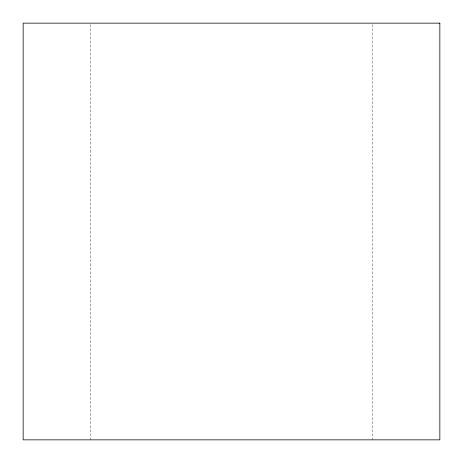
<?xml version="1.0" encoding="UTF-8"?>
<svg xmlns="http://www.w3.org/2000/svg" width="463" height="463" viewBox="0 0 463 463"><rect width="100%" height="100%" fill="white"/><g stroke="black" fill="none" stroke-linecap="round" stroke-linejoin="round"><path stroke-width="0.35" stroke-dasharray="2.31 1.74" d="M372.402 24.597L372.402 439.85M90.598 24.597L90.598 439.85"/><path stroke-width="0.69" d="M439.85 23.15L23.15 23.15L23.15 439.85L439.85 439.85L439.85 23.15"/></g></svg>
